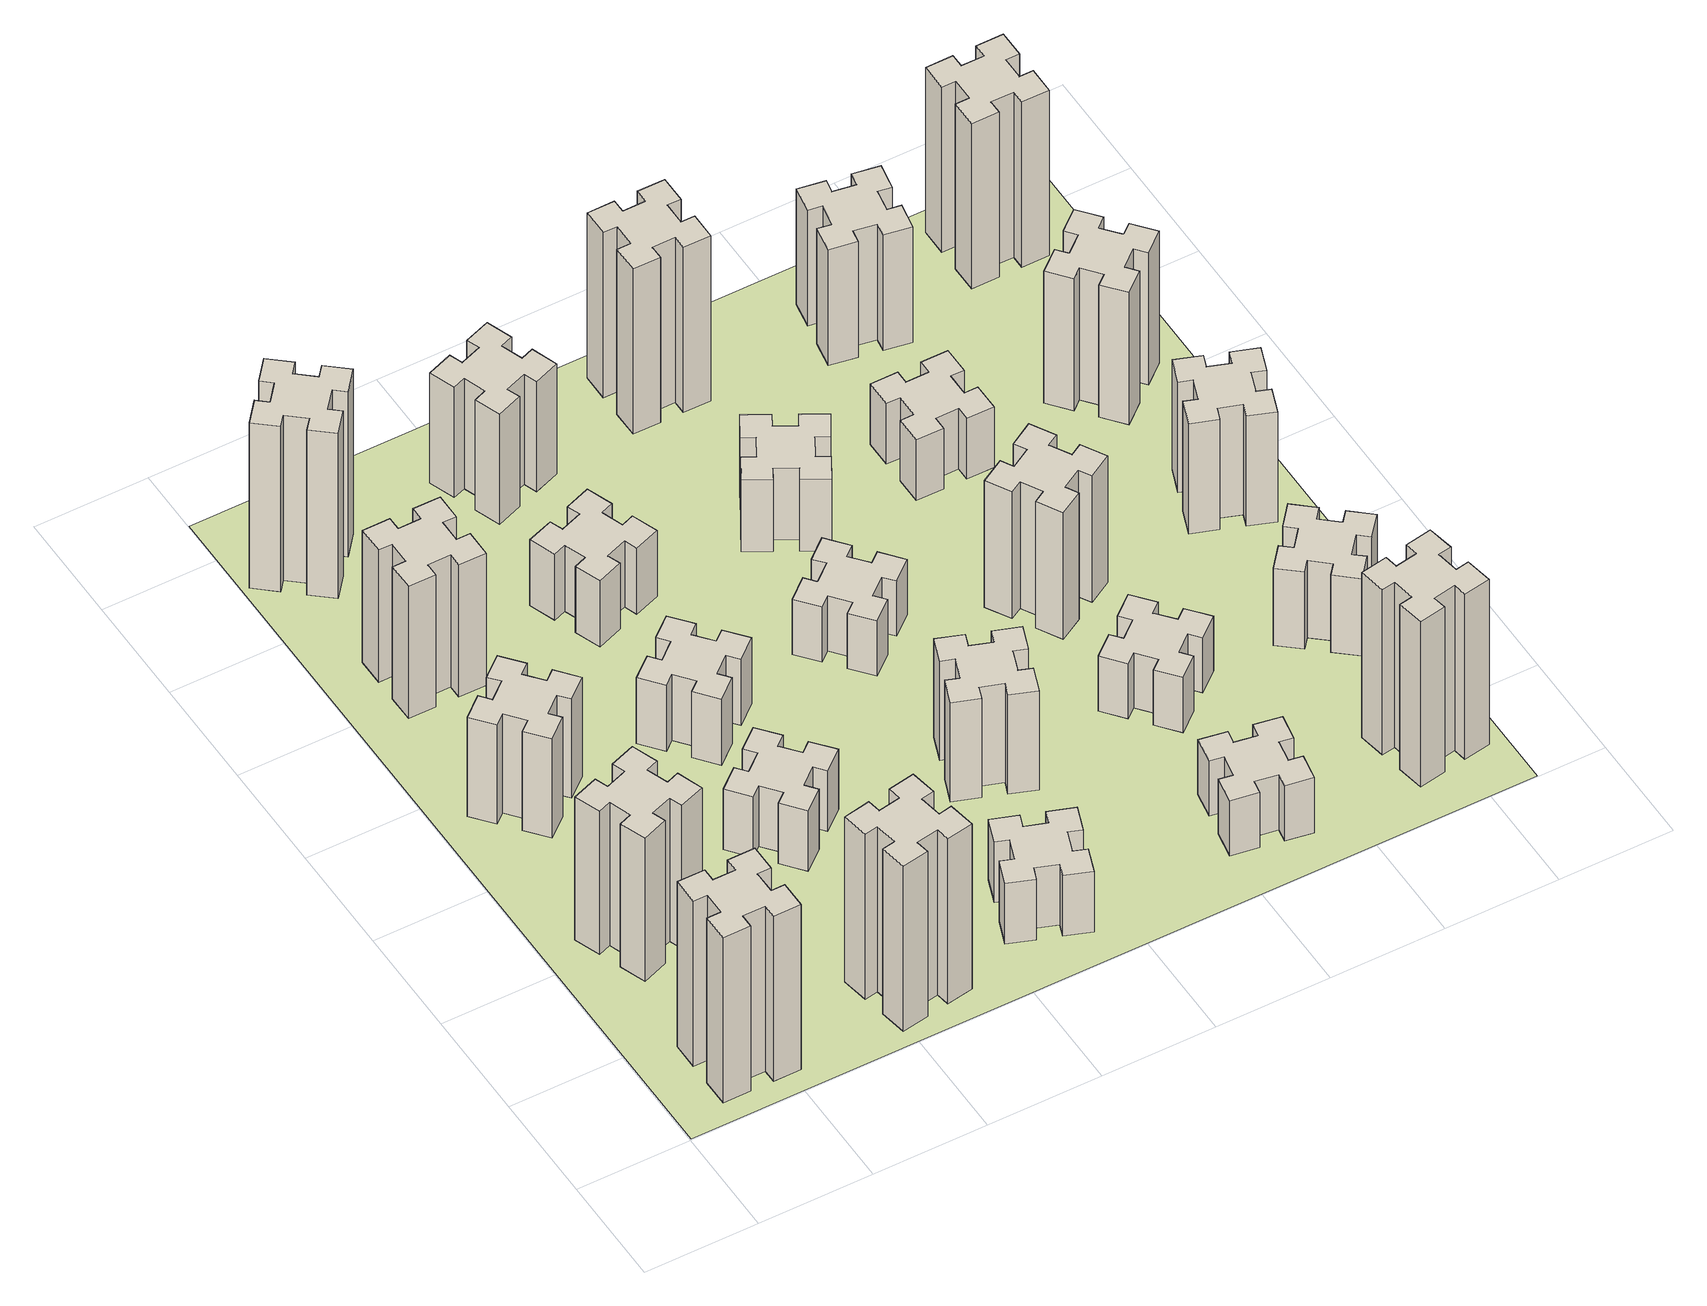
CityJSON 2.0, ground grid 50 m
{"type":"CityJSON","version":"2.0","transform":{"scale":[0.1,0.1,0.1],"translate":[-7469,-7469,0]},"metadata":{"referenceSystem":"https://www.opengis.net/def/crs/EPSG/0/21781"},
"CityObjects":{
"building1":{"type":"Building","attributes":{"class":"1000","function":"1000","usage":"1000","yearOfConstruction":2016,"roofType":"1000","measuredHeight":90,"storeysAboveGround":30,"storeysBelowGround":0},"geometry":[{"type":"Solid","lod":"1","boundaries":[[[[0,1,2,3,4,5,6,7,8,9,10,11,12,13,14,15,16,17,18,19]],[[17,16,20,21]],[[16,15,22,20]],[[15,14,23,22]],[[14,13,24,23]],[[13,12,25,24]],[[12,11,26,25]],[[11,10,27,26]],[[10,9,28,27]],[[9,8,29,28]],[[8,7,30,29]],[[7,6,31,30]],[[6,5,32,31]],[[5,4,33,32]],[[4,3,34,33]],[[3,2,35,34]],[[2,1,36,35]],[[1,0,37,36]],[[0,19,38,37]],[[19,18,39,38]],[[18,17,21,39]],[[24,25,26,27,28,29,30,31,32,33,34,35,36,37,38,39,21,20,22,23]]]]}]},
"building2":{"type":"Building","attributes":{"class":"1000","function":"1000","usage":"1000","yearOfConstruction":2016,"roofType":"1000","measuredHeight":78,"storeysAboveGround":30,"storeysBelowGround":0},"geometry":[{"type":"Solid","lod":"1","boundaries":[[[[40,41,42,43,44,45,46,47,48,49,50,51,52,53,54,55,56,57,58,59]],[[57,56,60,61]],[[56,55,62,60]],[[55,54,63,62]],[[54,53,64,63]],[[53,52,65,64]],[[52,51,66,65]],[[51,50,67,66]],[[50,49,68,67]],[[49,48,69,68]],[[48,47,70,69]],[[47,46,71,70]],[[46,45,72,71]],[[45,44,73,72]],[[44,43,74,73]],[[43,42,75,74]],[[42,41,76,75]],[[41,40,77,76]],[[40,59,78,77]],[[59,58,79,78]],[[58,57,61,79]],[[64,65,66,67,68,69,70,71,72,73,74,75,76,77,78,79,61,60,62,63]]]]}]},
"building3":{"type":"Building","attributes":{"class":"1000","function":"1000","usage":"1000","yearOfConstruction":2016,"roofType":"1000","measuredHeight":54,"storeysAboveGround":30,"storeysBelowGround":0},"geometry":[{"type":"Solid","lod":"1","boundaries":[[[[80,81,82,83,84,85,86,87,88,89,90,91,92,93,94,95,96,97,98,99]],[[97,96,100,101]],[[96,95,102,100]],[[95,94,103,102]],[[94,93,104,103]],[[93,92,105,104]],[[92,91,106,105]],[[91,90,107,106]],[[90,89,108,107]],[[89,88,109,108]],[[88,87,110,109]],[[87,86,111,110]],[[86,85,112,111]],[[85,84,113,112]],[[84,83,114,113]],[[83,82,115,114]],[[82,81,116,115]],[[81,80,117,116]],[[80,99,118,117]],[[99,98,119,118]],[[98,97,101,119]],[[104,105,106,107,108,109,110,111,112,113,114,115,116,117,118,119,101,100,102,103]]]]}]},
"building4":{"type":"Building","attributes":{"class":"1000","function":"1000","usage":"1000","yearOfConstruction":2016,"roofType":"1000","measuredHeight":72,"storeysAboveGround":30,"storeysBelowGround":0},"geometry":[{"type":"Solid","lod":"1","boundaries":[[[[120,121,122,123,124,125,126,127,128,129,130,131,132,133,134,135,136,137,138,139]],[[137,136,140,141]],[[136,135,142,140]],[[135,134,143,142]],[[134,133,144,143]],[[133,132,145,144]],[[132,131,146,145]],[[131,130,147,146]],[[130,129,148,147]],[[129,128,149,148]],[[128,127,150,149]],[[127,126,151,150]],[[126,125,152,151]],[[125,124,153,152]],[[124,123,154,153]],[[123,122,155,154]],[[122,121,156,155]],[[121,120,157,156]],[[120,139,158,157]],[[139,138,159,158]],[[138,137,141,159]],[[144,145,146,147,148,149,150,151,152,153,154,155,156,157,158,159,141,140,142,143]]]]}]},
"building5":{"type":"Building","attributes":{"class":"1000","function":"1000","usage":"1000","yearOfConstruction":2016,"roofType":"1000","measuredHeight":90,"storeysAboveGround":30,"storeysBelowGround":0},"geometry":[{"type":"Solid","lod":"1","boundaries":[[[[160,161,162,163,164,165,166,167,168,169,170,171,172,173,174,175,176,177,178,179]],[[177,176,180,181]],[[176,175,182,180]],[[175,174,183,182]],[[174,173,184,183]],[[173,172,185,184]],[[172,171,186,185]],[[171,170,187,186]],[[170,169,188,187]],[[169,168,189,188]],[[168,167,190,189]],[[167,166,191,190]],[[166,165,192,191]],[[165,164,193,192]],[[164,163,194,193]],[[163,162,195,194]],[[162,161,196,195]],[[161,160,197,196]],[[160,179,198,197]],[[179,178,199,198]],[[178,177,181,199]],[[184,185,186,187,188,189,190,191,192,193,194,195,196,197,198,199,181,180,182,183]]]]}]},
"building6":{"type":"Building","attributes":{"class":"1000","function":"1000","usage":"1000","yearOfConstruction":2016,"roofType":"1000","measuredHeight":90,"storeysAboveGround":30,"storeysBelowGround":0},"geometry":[{"type":"Solid","lod":"1","boundaries":[[[[200,201,202,203,204,205,206,207,208,209,210,211,212,213,214,215,216,217,218,219]],[[217,216,220,221]],[[216,215,222,220]],[[215,214,223,222]],[[214,213,224,223]],[[213,212,225,224]],[[212,211,226,225]],[[211,210,227,226]],[[210,209,228,227]],[[209,208,229,228]],[[208,207,230,229]],[[207,206,231,230]],[[206,205,232,231]],[[205,204,233,232]],[[204,203,234,233]],[[203,202,235,234]],[[202,201,236,235]],[[201,200,237,236]],[[200,219,238,237]],[[219,218,239,238]],[[218,217,221,239]],[[224,225,226,227,228,229,230,231,232,233,234,235,236,237,238,239,221,220,222,223]]]]}]},
"building7":{"type":"Building","attributes":{"class":"1000","function":"1000","usage":"1000","yearOfConstruction":2016,"roofType":"1000","measuredHeight":33,"storeysAboveGround":30,"storeysBelowGround":0},"geometry":[{"type":"Solid","lod":"1","boundaries":[[[[240,241,242,243,244,245,246,247,248,249,250,251,252,253,254,255,256,257,258,259]],[[257,256,260,261]],[[256,255,262,260]],[[255,254,263,262]],[[254,253,264,263]],[[253,252,265,264]],[[252,251,266,265]],[[251,250,267,266]],[[250,249,268,267]],[[249,248,269,268]],[[248,247,270,269]],[[247,246,271,270]],[[246,245,272,271]],[[245,244,273,272]],[[244,243,274,273]],[[243,242,275,274]],[[242,241,276,275]],[[241,240,277,276]],[[240,259,278,277]],[[259,258,279,278]],[[258,257,261,279]],[[264,265,266,267,268,269,270,271,272,273,274,275,276,277,278,279,261,260,262,263]]]]}]},
"building8":{"type":"Building","attributes":{"class":"1000","function":"1000","usage":"1000","yearOfConstruction":2016,"roofType":"1000","measuredHeight":36,"storeysAboveGround":30,"storeysBelowGround":0},"geometry":[{"type":"Solid","lod":"1","boundaries":[[[[280,281,282,283,284,285,286,287,288,289,290,291,292,293,294,295,296,297,298,299]],[[297,296,300,301]],[[296,295,302,300]],[[295,294,303,302]],[[294,293,304,303]],[[293,292,305,304]],[[292,291,306,305]],[[291,290,307,306]],[[290,289,308,307]],[[289,288,309,308]],[[288,287,310,309]],[[287,286,311,310]],[[286,285,312,311]],[[285,284,313,312]],[[284,283,314,313]],[[283,282,315,314]],[[282,281,316,315]],[[281,280,317,316]],[[280,299,318,317]],[[299,298,319,318]],[[298,297,301,319]],[[304,305,306,307,308,309,310,311,312,313,314,315,316,317,318,319,301,300,302,303]]]]}]},
"building9":{"type":"Building","attributes":{"class":"1000","function":"1000","usage":"1000","yearOfConstruction":2016,"roofType":"1000","measuredHeight":33,"storeysAboveGround":30,"storeysBelowGround":0},"geometry":[{"type":"Solid","lod":"1","boundaries":[[[[320,321,322,323,324,325,326,327,328,329,330,331,332,333,334,335,336,337,338,339]],[[337,336,340,341]],[[336,335,342,340]],[[335,334,343,342]],[[334,333,344,343]],[[333,332,345,344]],[[332,331,346,345]],[[331,330,347,346]],[[330,329,348,347]],[[329,328,349,348]],[[328,327,350,349]],[[327,326,351,350]],[[326,325,352,351]],[[325,324,353,352]],[[324,323,354,353]],[[323,322,355,354]],[[322,321,356,355]],[[321,320,357,356]],[[320,339,358,357]],[[339,338,359,358]],[[338,337,341,359]],[[344,345,346,347,348,349,350,351,352,353,354,355,356,357,358,359,341,340,342,343]]]]}]},
"building10":{"type":"Building","attributes":{"class":"1000","function":"1000","usage":"1000","yearOfConstruction":2016,"roofType":"1000","measuredHeight":36,"storeysAboveGround":30,"storeysBelowGround":0},"geometry":[{"type":"Solid","lod":"1","boundaries":[[[[360,361,362,363,364,365,366,367,368,369,370,371,372,373,374,375,376,377,378,379]],[[377,376,380,381]],[[376,375,382,380]],[[375,374,383,382]],[[374,373,384,383]],[[373,372,385,384]],[[372,371,386,385]],[[371,370,387,386]],[[370,369,388,387]],[[369,368,389,388]],[[368,367,390,389]],[[367,366,391,390]],[[366,365,392,391]],[[365,364,393,392]],[[364,363,394,393]],[[363,362,395,394]],[[362,361,396,395]],[[361,360,397,396]],[[360,379,398,397]],[[379,378,399,398]],[[378,377,381,399]],[[384,385,386,387,388,389,390,391,392,393,394,395,396,397,398,399,381,380,382,383]]]]}]},
"building11":{"type":"Building","attributes":{"class":"1000","function":"1000","usage":"1000","yearOfConstruction":2016,"roofType":"1000","measuredHeight":60,"storeysAboveGround":30,"storeysBelowGround":0},"geometry":[{"type":"Solid","lod":"1","boundaries":[[[[400,401,402,403,404,405,406,407,408,409,410,411,412,413,414,415,416,417,418,419]],[[417,416,420,421]],[[416,415,422,420]],[[415,414,423,422]],[[414,413,424,423]],[[413,412,425,424]],[[412,411,426,425]],[[411,410,427,426]],[[410,409,428,427]],[[409,408,429,428]],[[408,407,430,429]],[[407,406,431,430]],[[406,405,432,431]],[[405,404,433,432]],[[404,403,434,433]],[[403,402,435,434]],[[402,401,436,435]],[[401,400,437,436]],[[400,419,438,437]],[[419,418,439,438]],[[418,417,421,439]],[[424,425,426,427,428,429,430,431,432,433,434,435,436,437,438,439,421,420,422,423]]]]}]},
"building12":{"type":"Building","attributes":{"class":"1000","function":"1000","usage":"1000","yearOfConstruction":2016,"roofType":"1000","measuredHeight":54,"storeysAboveGround":30,"storeysBelowGround":0},"geometry":[{"type":"Solid","lod":"1","boundaries":[[[[440,441,442,443,444,445,446,447,448,449,450,451,452,453,454,455,456,457,458,459]],[[457,456,460,461]],[[456,455,462,460]],[[455,454,463,462]],[[454,453,464,463]],[[453,452,465,464]],[[452,451,466,465]],[[451,450,467,466]],[[450,449,468,467]],[[449,448,469,468]],[[448,447,470,469]],[[447,446,471,470]],[[446,445,472,471]],[[445,444,473,472]],[[444,443,474,473]],[[443,442,475,474]],[[442,441,476,475]],[[441,440,477,476]],[[440,459,478,477]],[[459,458,479,478]],[[458,457,461,479]],[[464,465,466,467,468,469,470,471,472,473,474,475,476,477,478,479,461,460,462,463]]]]}]},
"building13":{"type":"Building","attributes":{"class":"1000","function":"1000","usage":"1000","yearOfConstruction":2016,"roofType":"1000","measuredHeight":30,"storeysAboveGround":30,"storeysBelowGround":0},"geometry":[{"type":"Solid","lod":"1","boundaries":[[[[480,481,482,483,484,485,486,487,488,489,490,491,492,493,494,495,496,497,498,499]],[[497,496,500,501]],[[496,495,502,500]],[[495,494,503,502]],[[494,493,504,503]],[[493,492,505,504]],[[492,491,506,505]],[[491,490,507,506]],[[490,489,508,507]],[[489,488,509,508]],[[488,487,510,509]],[[487,486,511,510]],[[486,485,512,511]],[[485,484,513,512]],[[484,483,514,513]],[[483,482,515,514]],[[482,481,516,515]],[[481,480,517,516]],[[480,499,518,517]],[[499,498,519,518]],[[498,497,501,519]],[[504,505,506,507,508,509,510,511,512,513,514,515,516,517,518,519,501,500,502,503]]]]}]},
"building14":{"type":"Building","attributes":{"class":"1000","function":"1000","usage":"1000","yearOfConstruction":2016,"roofType":"1000","measuredHeight":39,"storeysAboveGround":30,"storeysBelowGround":0},"geometry":[{"type":"Solid","lod":"1","boundaries":[[[[520,521,522,523,524,525,526,527,528,529,530,531,532,533,534,535,536,537,538,539]],[[537,536,540,541]],[[536,535,542,540]],[[535,534,543,542]],[[534,533,544,543]],[[533,532,545,544]],[[532,531,546,545]],[[531,530,547,546]],[[530,529,548,547]],[[529,528,549,548]],[[528,527,550,549]],[[527,526,551,550]],[[526,525,552,551]],[[525,524,553,552]],[[524,523,554,553]],[[523,522,555,554]],[[522,521,556,555]],[[521,520,557,556]],[[520,539,558,557]],[[539,538,559,558]],[[538,537,541,559]],[[544,545,546,547,548,549,550,551,552,553,554,555,556,557,558,559,541,540,542,543]]]]}]},
"building15":{"type":"Building","attributes":{"class":"1000","function":"1000","usage":"1000","yearOfConstruction":2016,"roofType":"1000","measuredHeight":30,"storeysAboveGround":30,"storeysBelowGround":0},"geometry":[{"type":"Solid","lod":"1","boundaries":[[[[560,561,562,563,564,565,566,567,568,569,570,571,572,573,574,575,576,577,578,579]],[[577,576,580,581]],[[576,575,582,580]],[[575,574,583,582]],[[574,573,584,583]],[[573,572,585,584]],[[572,571,586,585]],[[571,570,587,586]],[[570,569,588,587]],[[569,568,589,588]],[[568,567,590,589]],[[567,566,591,590]],[[566,565,592,591]],[[565,564,593,592]],[[564,563,594,593]],[[563,562,595,594]],[[562,561,596,595]],[[561,560,597,596]],[[560,579,598,597]],[[579,578,599,598]],[[578,577,581,599]],[[584,585,586,587,588,589,590,591,592,593,594,595,596,597,598,599,581,580,582,583]]]]}]},
"building16":{"type":"Building","attributes":{"class":"1000","function":"1000","usage":"1000","yearOfConstruction":2016,"roofType":"1000","measuredHeight":90,"storeysAboveGround":30,"storeysBelowGround":0},"geometry":[{"type":"Solid","lod":"1","boundaries":[[[[600,601,602,603,604,605,606,607,608,609,610,611,612,613,614,615,616,617,618,619]],[[617,616,620,621]],[[616,615,622,620]],[[615,614,623,622]],[[614,613,624,623]],[[613,612,625,624]],[[612,611,626,625]],[[611,610,627,626]],[[610,609,628,627]],[[609,608,629,628]],[[608,607,630,629]],[[607,606,631,630]],[[606,605,632,631]],[[605,604,633,632]],[[604,603,634,633]],[[603,602,635,634]],[[602,601,636,635]],[[601,600,637,636]],[[600,619,638,637]],[[619,618,639,638]],[[618,617,621,639]],[[624,625,626,627,628,629,630,631,632,633,634,635,636,637,638,639,621,620,622,623]]]]}]},
"building17":{"type":"Building","attributes":{"class":"1000","function":"1000","usage":"1000","yearOfConstruction":2016,"roofType":"1000","measuredHeight":30,"storeysAboveGround":30,"storeysBelowGround":0},"geometry":[{"type":"Solid","lod":"1","boundaries":[[[[640,641,642,643,644,645,646,647,648,649,650,651,652,653,654,655,656,657,658,659]],[[657,656,660,661]],[[656,655,662,660]],[[655,654,663,662]],[[654,653,664,663]],[[653,652,665,664]],[[652,651,666,665]],[[651,650,667,666]],[[650,649,668,667]],[[649,648,669,668]],[[648,647,670,669]],[[647,646,671,670]],[[646,645,672,671]],[[645,644,673,672]],[[644,643,674,673]],[[643,642,675,674]],[[642,641,676,675]],[[641,640,677,676]],[[640,659,678,677]],[[659,658,679,678]],[[658,657,661,679]],[[664,665,666,667,668,669,670,671,672,673,674,675,676,677,678,679,661,660,662,663]]]]}]},
"building18":{"type":"Building","attributes":{"class":"1000","function":"1000","usage":"1000","yearOfConstruction":2016,"roofType":"1000","measuredHeight":69,"storeysAboveGround":30,"storeysBelowGround":0},"geometry":[{"type":"Solid","lod":"1","boundaries":[[[[680,681,682,683,684,685,686,687,688,689,690,691,692,693,694,695,696,697,698,699]],[[697,696,700,701]],[[696,695,702,700]],[[695,694,703,702]],[[694,693,704,703]],[[693,692,705,704]],[[692,691,706,705]],[[691,690,707,706]],[[690,689,708,707]],[[689,688,709,708]],[[688,687,710,709]],[[687,686,711,710]],[[686,685,712,711]],[[685,684,713,712]],[[684,683,714,713]],[[683,682,715,714]],[[682,681,716,715]],[[681,680,717,716]],[[680,699,718,717]],[[699,698,719,718]],[[698,697,701,719]],[[704,705,706,707,708,709,710,711,712,713,714,715,716,717,718,719,701,700,702,703]]]]}]},
"building19":{"type":"Building","attributes":{"class":"1000","function":"1000","usage":"1000","yearOfConstruction":2016,"roofType":"1000","measuredHeight":33,"storeysAboveGround":30,"storeysBelowGround":0},"geometry":[{"type":"Solid","lod":"1","boundaries":[[[[720,721,722,723,724,725,726,727,728,729,730,731,732,733,734,735,736,737,738,739]],[[737,736,740,741]],[[736,735,742,740]],[[735,734,743,742]],[[734,733,744,743]],[[733,732,745,744]],[[732,731,746,745]],[[731,730,747,746]],[[730,729,748,747]],[[729,728,749,748]],[[728,727,750,749]],[[727,726,751,750]],[[726,725,752,751]],[[725,724,753,752]],[[724,723,754,753]],[[723,722,755,754]],[[722,721,756,755]],[[721,720,757,756]],[[720,739,758,757]],[[739,738,759,758]],[[738,737,741,759]],[[744,745,746,747,748,749,750,751,752,753,754,755,756,757,758,759,741,740,742,743]]]]}]},
"building20":{"type":"Building","attributes":{"class":"1000","function":"1000","usage":"1000","yearOfConstruction":2016,"roofType":"1000","measuredHeight":90,"storeysAboveGround":30,"storeysBelowGround":0},"geometry":[{"type":"Solid","lod":"1","boundaries":[[[[760,761,762,763,764,765,766,767,768,769,770,771,772,773,774,775,776,777,778,779]],[[777,776,780,781]],[[776,775,782,780]],[[775,774,783,782]],[[774,773,784,783]],[[773,772,785,784]],[[772,771,786,785]],[[771,770,787,786]],[[770,769,788,787]],[[769,768,789,788]],[[768,767,790,789]],[[767,766,791,790]],[[766,765,792,791]],[[765,764,793,792]],[[764,763,794,793]],[[763,762,795,794]],[[762,761,796,795]],[[761,760,797,796]],[[760,779,798,797]],[[779,778,799,798]],[[778,777,781,799]],[[784,785,786,787,788,789,790,791,792,793,794,795,796,797,798,799,781,780,782,783]]]]}]},
"building21":{"type":"Building","attributes":{"class":"1000","function":"1000","usage":"1000","yearOfConstruction":2016,"roofType":"1000","measuredHeight":63,"storeysAboveGround":30,"storeysBelowGround":0},"geometry":[{"type":"Solid","lod":"1","boundaries":[[[[800,801,802,803,804,805,806,807,808,809,810,811,812,813,814,815,816,817,818,819]],[[817,816,820,821]],[[816,815,822,820]],[[815,814,823,822]],[[814,813,824,823]],[[813,812,825,824]],[[812,811,826,825]],[[811,810,827,826]],[[810,809,828,827]],[[809,808,829,828]],[[808,807,830,829]],[[807,806,831,830]],[[806,805,832,831]],[[805,804,833,832]],[[804,803,834,833]],[[803,802,835,834]],[[802,801,836,835]],[[801,800,837,836]],[[800,819,838,837]],[[819,818,839,838]],[[818,817,821,839]],[[824,825,826,827,828,829,830,831,832,833,834,835,836,837,838,839,821,820,822,823]]]]}]},
"building22":{"type":"Building","attributes":{"class":"1000","function":"1000","usage":"1000","yearOfConstruction":2016,"roofType":"1000","measuredHeight":42,"storeysAboveGround":30,"storeysBelowGround":0},"geometry":[{"type":"Solid","lod":"1","boundaries":[[[[840,841,842,843,844,845,846,847,848,849,850,851,852,853,854,855,856,857,858,859]],[[857,856,860,861]],[[856,855,862,860]],[[855,854,863,862]],[[854,853,864,863]],[[853,852,865,864]],[[852,851,866,865]],[[851,850,867,866]],[[850,849,868,867]],[[849,848,869,868]],[[848,847,870,869]],[[847,846,871,870]],[[846,845,872,871]],[[845,844,873,872]],[[844,843,874,873]],[[843,842,875,874]],[[842,841,876,875]],[[841,840,877,876]],[[840,859,878,877]],[[859,858,879,878]],[[858,857,861,879]],[[864,865,866,867,868,869,870,871,872,873,874,875,876,877,878,879,861,860,862,863]]]]}]},
"building23":{"type":"Building","attributes":{"class":"1000","function":"1000","usage":"1000","yearOfConstruction":2016,"roofType":"1000","measuredHeight":60,"storeysAboveGround":30,"storeysBelowGround":0},"geometry":[{"type":"Solid","lod":"1","boundaries":[[[[880,881,882,883,884,885,886,887,888,889,890,891,892,893,894,895,896,897,898,899]],[[897,896,900,901]],[[896,895,902,900]],[[895,894,903,902]],[[894,893,904,903]],[[893,892,905,904]],[[892,891,906,905]],[[891,890,907,906]],[[890,889,908,907]],[[889,888,909,908]],[[888,887,910,909]],[[887,886,911,910]],[[886,885,912,911]],[[885,884,913,912]],[[884,883,914,913]],[[883,882,915,914]],[[882,881,916,915]],[[881,880,917,916]],[[880,899,918,917]],[[899,898,919,918]],[[898,897,901,919]],[[904,905,906,907,908,909,910,911,912,913,914,915,916,917,918,919,901,900,902,903]]]]}]},
"building24":{"type":"Building","attributes":{"class":"1000","function":"1000","usage":"1000","yearOfConstruction":2016,"roofType":"1000","measuredHeight":72,"storeysAboveGround":30,"storeysBelowGround":0},"geometry":[{"type":"Solid","lod":"1","boundaries":[[[[920,921,922,923,924,925,926,927,928,929,930,931,932,933,934,935,936,937,938,939]],[[937,936,940,941]],[[936,935,942,940]],[[935,934,943,942]],[[934,933,944,943]],[[933,932,945,944]],[[932,931,946,945]],[[931,930,947,946]],[[930,929,948,947]],[[929,928,949,948]],[[928,927,950,949]],[[927,926,951,950]],[[926,925,952,951]],[[925,924,953,952]],[[924,923,954,953]],[[923,922,955,954]],[[922,921,956,955]],[[921,920,957,956]],[[920,939,958,957]],[[939,938,959,958]],[[938,937,941,959]],[[944,945,946,947,948,949,950,951,952,953,954,955,956,957,958,959,941,940,942,943]]]]}]},
"building25":{"type":"Building","attributes":{"class":"1000","function":"1000","usage":"1000","yearOfConstruction":2016,"roofType":"1000","measuredHeight":90,"storeysAboveGround":30,"storeysBelowGround":0},"geometry":[{"type":"Solid","lod":"1","boundaries":[[[[960,961,962,963,964,965,966,967,968,969,970,971,972,973,974,975,976,977,978,979]],[[977,976,980,981]],[[976,975,982,980]],[[975,974,983,982]],[[974,973,984,983]],[[973,972,985,984]],[[972,971,986,985]],[[971,970,987,986]],[[970,969,988,987]],[[969,968,989,988]],[[968,967,990,989]],[[967,966,991,990]],[[966,965,992,991]],[[965,964,993,992]],[[964,963,994,993]],[[963,962,995,994]],[[962,961,996,995]],[[961,960,997,996]],[[960,979,998,997]],[[979,978,999,998]],[[978,977,981,999]],[[984,985,986,987,988,989,990,991,992,993,994,995,996,997,998,999,981,980,982,983]]]]}]},
"landuse1":{"type":"LandUse","attributes":{"name":"plot1","function":"1010"},"geometry":[{"type":"MultiSurface","lod":"1","boundaries":[[[1000,1001,1002,1003]]]}]}
},
"vertices":[
[265,325,0],[265,225,0],[205,225,0],[205,105,0],[325,105,0],[325,165,0],[425,165,0],[425,105,0],[545,105,0],[545,225,0],[485,225,0],[485,325,0],[545,325,0],[545,445,0],[425,445,0],[425,385,0],[325,385,0],[325,445,0],[205,445,0],[205,325,0],[325,385,900],[325,445,900],[425,385,900],[425,445,900],[545,445,900],[545,325,900],[485,325,900],[485,225,900],[545,225,900],[545,105,900],[425,105,900],[425,165,900],[325,165,900],[325,105,900],[205,105,900],[205,225,900],[265,225,900],[265,325,900],[205,325,900],[205,445,900],
[255,1025,0],[289,931,0],[233,910,0],[274,797,0],[387,839,0],[366,895,0],[460,929,0],[480,873,0],[593,914,0],[552,1027,0],[496,1006,0],[462,1100,0],[518,1120,0],[477,1233,0],[364,1192,0],[385,1136,0],[291,1102,0],[270,1158,0],[157,1117,0],[199,1004,0],[291,1102,780],[270,1158,780],[385,1136,780],[364,1192,780],[477,1233,780],[518,1120,780],[462,1100,780],[496,1006,780],[552,1027,780],[593,914,780],[480,873,780],[460,929,780],[366,895,780],[387,839,780],[274,797,780],[233,910,780],[289,931,780],[255,1025,780],[199,1004,780],[157,1117,780],
[408,1739,0],[484,1803,0],[523,1757,0],[615,1834,0],[538,1926,0],[492,1888,0],[427,1964,0],[473,2003,0],[396,2095,0],[304,2018,0],[343,1972,0],[266,1907,0],[228,1953,0],[136,1876,0],[213,1784,0],[259,1823,0],[323,1746,0],[277,1708,0],[354,1616,0],[446,1693,0],[323,1746,540],[277,1708,540],[259,1823,540],[213,1784,540],[136,1876,540],[228,1953,540],[266,1907,540],[343,1972,540],[304,2018,540],[396,2095,540],[473,2003,540],[427,1964,540],[492,1888,540],[538,1926,540],[615,1834,540],[523,1757,540],[484,1803,540],[408,1739,540],[446,1693,540],[354,1616,540],
[485,2545,0],[485,2645,0],[545,2645,0],[545,2765,0],[425,2765,0],[425,2705,0],[325,2705,0],[325,2765,0],[205,2765,0],[205,2645,0],[265,2645,0],[265,2545,0],[205,2545,0],[205,2425,0],[325,2425,0],[325,2485,0],[425,2485,0],[425,2425,0],[545,2425,0],[545,2545,0],[425,2485,720],[425,2425,720],[325,2485,720],[325,2425,720],[205,2425,720],[205,2545,720],[265,2545,720],[265,2645,720],[205,2645,720],[205,2765,720],[325,2765,720],[325,2705,720],[425,2705,720],[425,2765,720],[545,2765,720],[545,2645,720],[485,2645,720],[485,2545,720],[545,2545,720],[545,2425,720],
[1085,158,0],[1184,176,0],[1194,117,0],[1312,137,0],[1291,256,0],[1232,245,0],[1215,344,0],[1274,354,0],[1253,472,0],[1135,451,0],[1145,392,0],[1047,375,0],[1037,434,0],[918,413,0],[939,295,0],[998,305,0],[1016,207,0],[957,197,0],[977,78,0],[1096,99,0],[1016,207,900],[957,197,900],[998,305,900],[939,295,900],[918,413,900],[1037,434,900],[1047,375,900],[1145,392,900],[1135,451,900],[1253,472,900],[1274,354,900],[1215,344,900],[1232,245,900],[1291,256,900],[1312,137,900],[1194,117,900],[1184,176,900],[1085,158,900],[1096,99,900],[977,78,900],
[384,3387,0],[308,3452,0],[346,3498,0],[254,3575,0],[177,3483,0],[223,3444,0],[159,3368,0],[113,3406,0],[36,3314,0],[128,3237,0],[166,3283,0],[243,3219,0],[204,3173,0],[296,3096,0],[373,3188,0],[327,3226,0],[392,3303,0],[438,3264,0],[515,3356,0],[423,3433,0],[392,3303,900],[438,3264,900],[327,3226,900],[373,3188,900],[296,3096,900],[204,3173,900],[243,3219,900],[166,3283,900],[128,3237,900],[36,3314,900],[113,3406,900],[159,3368,900],[223,3444,900],[177,3483,900],[254,3575,900],[346,3498,900],[308,3452,900],[384,3387,900],[423,3433,900],[515,3356,900],
[1083,1332,0],[1006,1267,0],[968,1313,0],[876,1236,0],[953,1144,0],[999,1183,0],[1063,1106,0],[1017,1068,0],[1094,976,0],[1186,1053,0],[1148,1099,0],[1224,1163,0],[1263,1117,0],[1355,1194,0],[1278,1286,0],[1232,1248,0],[1167,1324,0],[1213,1363,0],[1136,1455,0],[1044,1378,0],[1167,1324,330],[1213,1363,330],[1232,1248,330],[1278,1286,330],[1355,1194,330],[1263,1117,330],[1224,1163,330],[1148,1099,330],[1186,1053,330],[1094,976,330],[1017,1068,330],[1063,1106,330],[999,1183,330],[953,1144,330],[876,1236,330],[968,1313,330],[1006,1267,330],[1083,1332,330],[1044,1378,330],[1136,1455,330],
[1083,1972,0],[1006,1907,0],[968,1953,0],[876,1876,0],[953,1784,0],[999,1823,0],[1063,1746,0],[1017,1708,0],[1094,1616,0],[1186,1693,0],[1148,1739,0],[1224,1803,0],[1263,1757,0],[1355,1834,0],[1278,1926,0],[1232,1888,0],[1167,1964,0],[1213,2003,0],[1136,2095,0],[1044,2018,0],[1167,1964,360],[1213,2003,360],[1232,1888,360],[1278,1926,360],[1355,1834,360],[1263,1757,360],[1224,1803,360],[1148,1739,360],[1186,1693,360],[1094,1616,360],[1017,1708,360],[1063,1746,360],[999,1823,360],[953,1784,360],[876,1876,360],[968,1953,360],[1006,1907,360],[1083,1972,360],[1044,2018,360],[1136,2095,360],
[1669,460,0],[1635,366,0],[1579,387,0],[1537,274,0],[1650,233,0],[1671,289,0],[1765,255,0],[1744,199,0],[1857,157,0],[1898,270,0],[1842,291,0],[1876,385,0],[1932,364,0],[1973,477,0],[1860,518,0],[1840,462,0],[1746,496,0],[1767,552,0],[1654,593,0],[1613,480,0],[1746,496,330],[1767,552,330],[1840,462,330],[1860,518,330],[1973,477,330],[1932,364,330],[1876,385,330],[1842,291,330],[1898,270,330],[1857,157,330],[1744,199,330],[1765,255,330],[1671,289,330],[1650,233,330],[1537,274,330],[1579,387,330],[1635,366,330],[1669,460,330],[1613,480,330],[1654,593,330],
[1106,2475,0],[1200,2509,0],[1220,2453,0],[1333,2494,0],[1292,2607,0],[1236,2586,0],[1202,2680,0],[1258,2700,0],[1217,2813,0],[1104,2772,0],[1125,2716,0],[1031,2682,0],[1010,2738,0],[897,2697,0],[939,2584,0],[995,2605,0],[1029,2511,0],[973,2490,0],[1014,2377,0],[1127,2419,0],[1029,2511,360],[973,2490,360],[995,2605,360],[939,2584,360],[897,2697,360],[1010,2738,360],[1031,2682,360],[1125,2716,360],[1104,2772,360],[1217,2813,360],[1258,2700,360],[1202,2680,360],[1236,2586,360],[1292,2607,360],[1333,2494,360],[1220,2453,360],[1200,2509,360],[1106,2475,360],[1127,2419,360],[1014,2377,360],
[1125,3456,0],[1031,3422,0],[1010,3478,0],[897,3437,0],[939,3324,0],[995,3345,0],[1029,3251,0],[973,3230,0],[1014,3117,0],[1127,3159,0],[1106,3215,0],[1200,3249,0],[1220,3193,0],[1333,3234,0],[1292,3347,0],[1236,3326,0],[1202,3420,0],[1258,3440,0],[1217,3553,0],[1104,3512,0],[1202,3420,600],[1258,3440,600],[1236,3326,600],[1292,3347,600],[1333,3234,600],[1220,3193,600],[1200,3249,600],[1106,3215,600],[1127,3159,600],[1014,3117,600],[973,3230,600],[1029,3251,600],[995,3345,600],[939,3324,600],[897,3437,600],[1010,3478,600],[1031,3422,600],[1125,3456,600],[1104,3512,600],[1217,3553,600],
[1869,1200,0],[1835,1106,0],[1779,1127,0],[1737,1014,0],[1850,973,0],[1871,1029,0],[1965,995,0],[1944,939,0],[2057,897,0],[2098,1010,0],[2042,1031,0],[2076,1125,0],[2132,1104,0],[2173,1217,0],[2060,1258,0],[2040,1202,0],[1946,1236,0],[1967,1292,0],[1854,1333,0],[1813,1220,0],[1946,1236,540],[1967,1292,540],[2040,1202,540],[2060,1258,540],[2173,1217,540],[2132,1104,540],[2076,1125,540],[2042,1031,540],[2098,1010,540],[2057,897,540],[1944,939,540],[1965,995,540],[1871,1029,540],[1850,973,540],[1737,1014,540],[1779,1127,540],[1835,1106,540],[1869,1200,540],[1813,1220,540],[1854,1333,540],
[1972,1988,0],[1907,2064,0],[1953,2103,0],[1876,2195,0],[1784,2118,0],[1823,2072,0],[1746,2007,0],[1708,2053,0],[1616,1976,0],[1693,1884,0],[1739,1923,0],[1803,1846,0],[1757,1808,0],[1834,1716,0],[1926,1793,0],[1888,1839,0],[1964,1903,0],[2003,1857,0],[2095,1934,0],[2018,2026,0],[1964,1903,300],[2003,1857,300],[1888,1839,300],[1926,1793,300],[1834,1716,300],[1757,1808,300],[1803,1846,300],[1739,1923,300],[1693,1884,300],[1616,1976,300],[1708,2053,300],[1746,2007,300],[1823,2072,300],[1784,2118,300],[1876,2195,300],[1953,2103,300],[1907,2064,300],[1972,1988,300],[2018,2026,300],[2095,1934,300],
[2026,2497,0],[2076,2584,0],[2128,2554,0],[2188,2658,0],[2084,2718,0],[2054,2666,0],[1967,2716,0],[1997,2768,0],[1893,2828,0],[1833,2724,0],[1885,2694,0],[1835,2607,0],[1783,2637,0],[1723,2533,0],[1827,2473,0],[1857,2525,0],[1944,2475,0],[1914,2423,0],[2018,2363,0],[2078,2467,0],[1944,2475,390],[1914,2423,390],[1857,2525,390],[1827,2473,390],[1723,2533,390],[1783,2637,390],[1835,2607,390],[1885,2694,390],[1833,2724,390],[1893,2828,390],[1997,2768,390],[1967,2716,390],[2054,2666,390],[2084,2718,390],[2188,2658,390],[2128,2554,390],[2076,2584,390],[2026,2497,390],[2078,2467,390],[2018,2363,390],
[2596,444,0],[2578,345,0],[2519,356,0],[2498,237,0],[2617,217,0],[2627,276,0],[2725,258,0],[2715,199,0],[2833,178,0],[2854,297,0],[2795,307,0],[2812,405,0],[2871,395,0],[2892,513,0],[2774,534,0],[2764,475,0],[2665,492,0],[2676,551,0],[2557,572,0],[2537,454,0],[2665,492,300],[2676,551,300],[2764,475,300],[2774,534,300],[2892,513,300],[2871,395,300],[2812,405,300],[2795,307,300],[2854,297,300],[2833,178,300],[2715,199,300],[2725,258,300],[2627,276,300],[2617,217,300],[2498,237,300],[2519,356,300],[2578,345,300],[2596,444,300],[2537,454,300],[2557,572,300],
[1965,3385,0],[1965,3485,0],[2025,3485,0],[2025,3605,0],[1905,3605,0],[1905,3545,0],[1805,3545,0],[1805,3605,0],[1685,3605,0],[1685,3485,0],[1745,3485,0],[1745,3385,0],[1685,3385,0],[1685,3265,0],[1805,3265,0],[1805,3325,0],[1905,3325,0],[1905,3265,0],[2025,3265,0],[2025,3385,0],[1905,3325,900],[1905,3265,900],[1805,3325,900],[1805,3265,900],[1685,3265,900],[1685,3385,900],[1745,3385,900],[1745,3485,900],[1685,3485,900],[1685,3605,900],[1805,3605,900],[1805,3545,900],[1905,3545,900],[1905,3605,900],[2025,3605,900],[2025,3485,900],[1965,3485,900],[1965,3385,900],[2025,3385,900],[2025,3265,900],
[2728,999,0],[2804,1063,0],[2843,1017,0],[2935,1094,0],[2858,1186,0],[2812,1148,0],[2747,1224,0],[2793,1263,0],[2716,1355,0],[2624,1278,0],[2663,1232,0],[2586,1167,0],[2548,1213,0],[2456,1136,0],[2533,1044,0],[2579,1083,0],[2643,1006,0],[2597,968,0],[2674,876,0],[2766,953,0],[2643,1006,300],[2597,968,300],[2579,1083,300],[2533,1044,300],[2456,1136,300],[2548,1213,300],[2586,1167,300],[2663,1232,300],[2624,1278,300],[2716,1355,300],[2793,1263,300],[2747,1224,300],[2812,1148,300],[2858,1186,300],[2935,1094,300],[2843,1017,300],[2804,1063,300],[2728,999,300],[2766,953,300],[2674,876,300],
[2475,1744,0],[2525,1657,0],[2473,1627,0],[2533,1523,0],[2637,1583,0],[2607,1635,0],[2694,1685,0],[2724,1633,0],[2828,1693,0],[2768,1797,0],[2716,1767,0],[2666,1854,0],[2718,1884,0],[2658,1988,0],[2554,1928,0],[2584,1876,0],[2497,1826,0],[2467,1878,0],[2363,1818,0],[2423,1714,0],[2497,1826,690],[2467,1878,690],[2584,1876,690],[2554,1928,690],[2658,1988,690],[2718,1884,690],[2666,1854,690],[2716,1767,690],[2768,1797,690],[2828,1693,690],[2724,1633,690],[2694,1685,690],[2607,1635,690],[2637,1583,690],[2533,1523,690],[2473,1627,690],[2525,1657,690],[2475,1744,690],[2423,1714,690],[2363,1818,690],
[2705,2545,0],[2705,2645,0],[2765,2645,0],[2765,2765,0],[2645,2765,0],[2645,2705,0],[2545,2705,0],[2545,2765,0],[2425,2765,0],[2425,2645,0],[2485,2645,0],[2485,2545,0],[2425,2545,0],[2425,2425,0],[2545,2425,0],[2545,2485,0],[2645,2485,0],[2645,2425,0],[2765,2425,0],[2765,2545,0],[2645,2485,330],[2645,2425,330],[2545,2485,330],[2545,2425,330],[2425,2425,330],[2425,2545,330],[2485,2545,330],[2485,2645,330],[2425,2645,330],[2425,2765,330],[2545,2765,330],[2545,2705,330],[2645,2705,330],[2645,2765,330],[2765,2765,330],[2765,2645,330],[2705,2645,330],[2705,2545,330],[2765,2545,330],[2765,2425,330],
[3465,492,0],[3367,475,0],[3357,534,0],[3238,513,0],[3259,395,0],[3318,405,0],[3336,307,0],[3277,297,0],[3297,178,0],[3416,199,0],[3405,258,0],[3504,276,0],[3514,217,0],[3632,237,0],[3611,356,0],[3552,345,0],[3535,444,0],[3594,454,0],[3573,572,0],[3455,551,0],[3535,444,900],[3594,454,900],[3552,345,900],[3611,356,900],[3632,237,900],[3514,217,900],[3504,276,900],[3405,258,900],[3416,199,900],[3297,178,900],[3277,297,900],[3336,307,900],[3318,405,900],[3259,395,900],[3238,513,900],[3357,534,900],[3367,475,900],[3465,492,900],[3455,551,900],[3573,572,900],
[2596,3404,0],[2578,3305,0],[2519,3316,0],[2498,3197,0],[2617,3177,0],[2627,3236,0],[2725,3218,0],[2715,3159,0],[2833,3138,0],[2854,3257,0],[2795,3267,0],[2812,3365,0],[2871,3355,0],[2892,3473,0],[2774,3494,0],[2764,3435,0],[2665,3452,0],[2676,3511,0],[2557,3532,0],[2537,3414,0],[2665,3452,630],[2676,3511,630],[2764,3435,630],[2774,3494,630],[2892,3473,630],[2871,3355,630],[2812,3365,630],[2795,3267,630],[2854,3257,630],[2833,3138,630],[2715,3159,630],[2725,3218,630],[2627,3236,630],[2617,3177,630],[2498,3197,630],[2519,3316,630],[2578,3305,630],[2596,3404,630],[2537,3414,630],[2557,3532,630],
[3544,1167,0],[3468,1232,0],[3506,1278,0],[3414,1355,0],[3337,1263,0],[3383,1224,0],[3319,1148,0],[3273,1186,0],[3196,1094,0],[3288,1017,0],[3326,1063,0],[3403,999,0],[3364,953,0],[3456,876,0],[3533,968,0],[3487,1006,0],[3552,1083,0],[3598,1044,0],[3675,1136,0],[3583,1213,0],[3552,1083,420],[3598,1044,420],[3487,1006,420],[3533,968,420],[3456,876,420],[3364,953,420],[3403,999,420],[3326,1063,420],[3288,1017,420],[3196,1094,420],[3273,1186,420],[3319,1148,420],[3383,1224,420],[3337,1263,420],[3414,1355,420],[3506,1278,420],[3468,1232,420],[3544,1167,420],[3583,1213,420],[3675,1136,420],
[3520,1942,0],[3426,1976,0],[3447,2032,0],[3334,2073,0],[3293,1960,0],[3349,1940,0],[3315,1846,0],[3259,1867,0],[3217,1754,0],[3330,1713,0],[3351,1769,0],[3445,1735,0],[3424,1679,0],[3537,1637,0],[3578,1750,0],[3522,1771,0],[3556,1865,0],[3612,1844,0],[3653,1957,0],[3540,1998,0],[3556,1865,600],[3612,1844,600],[3522,1771,600],[3578,1750,600],[3537,1637,600],[3424,1679,600],[3445,1735,600],[3351,1769,600],[3330,1713,600],[3217,1754,600],[3259,1867,600],[3315,1846,600],[3349,1940,600],[3293,1960,600],[3334,2073,600],[3447,2032,600],[3426,1976,600],[3520,1942,600],[3540,1998,600],[3653,1957,600],
[3219,2563,0],[3283,2486,0],[3237,2448,0],[3314,2356,0],[3406,2433,0],[3368,2479,0],[3444,2543,0],[3483,2497,0],[3575,2574,0],[3498,2666,0],[3452,2628,0],[3387,2704,0],[3433,2743,0],[3356,2835,0],[3264,2758,0],[3303,2712,0],[3226,2647,0],[3188,2693,0],[3096,2616,0],[3173,2524,0],[3226,2647,720],[3188,2693,720],[3303,2712,720],[3264,2758,720],[3356,2835,720],[3433,2743,720],[3387,2704,720],[3452,2628,720],[3498,2666,720],[3575,2574,720],[3483,2497,720],[3444,2543,720],[3368,2479,720],[3406,2433,720],[3314,2356,720],[3237,2448,720],[3283,2486,720],[3219,2563,720],[3173,2524,720],[3096,2616,720],
[3285,3325,0],[3385,3325,0],[3385,3265,0],[3505,3265,0],[3505,3385,0],[3445,3385,0],[3445,3485,0],[3505,3485,0],[3505,3605,0],[3385,3605,0],[3385,3545,0],[3285,3545,0],[3285,3605,0],[3165,3605,0],[3165,3485,0],[3225,3485,0],[3225,3385,0],[3165,3385,0],[3165,3265,0],[3285,3265,0],[3225,3385,900],[3165,3385,900],[3225,3485,900],[3165,3485,900],[3165,3605,900],[3285,3605,900],[3285,3545,900],[3385,3545,900],[3385,3605,900],[3505,3605,900],[3505,3485,900],[3445,3485,900],[3445,3385,900],[3505,3385,900],[3505,3265,900],[3385,3265,900],[3385,3325,900],[3285,3325,900],[3285,3265,900],[3165,3265,900],
[5,3705,0],[3705,3705,0],[3705,5,0],[5,5,0]
]}
